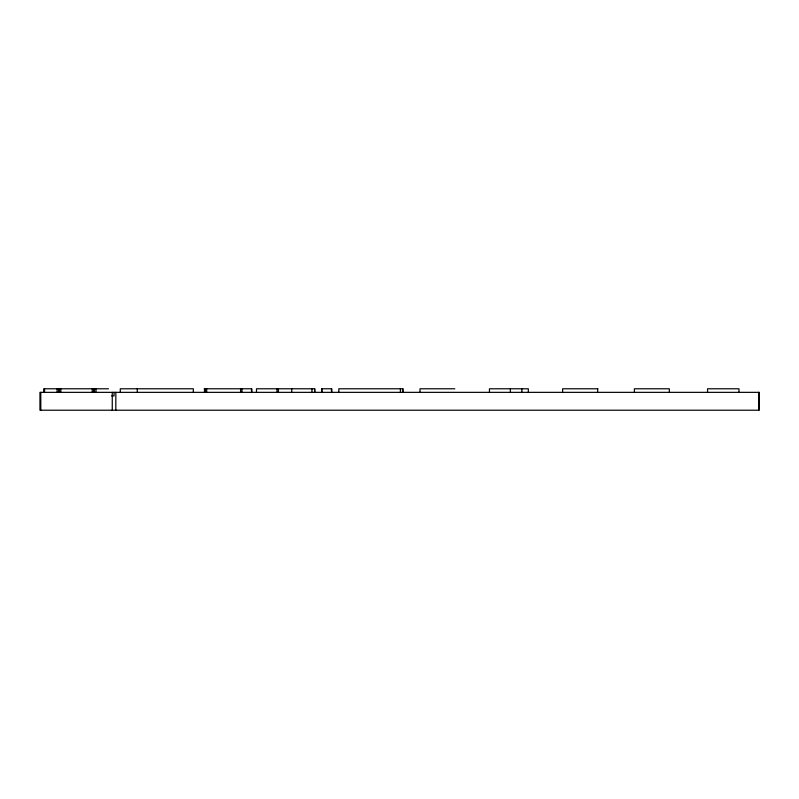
<?xml version="1.0" encoding="UTF-8"?>
<svg xmlns="http://www.w3.org/2000/svg" width="799" height="799" viewBox="0 0 799 799"><rect width="100%" height="100%" fill="white"/><g stroke="black" fill="none" stroke-linecap="round" stroke-linejoin="round"><path stroke-width="1.2" d="M108.494 388.783L43.715 388.783L43.715 392.349M204.214 388.783L251.795 388.783L251.795 392.349M454.841 388.783L419.994 388.783L419.994 392.349M597.912 388.783L562.616 388.783L562.616 392.349M111.66 395.924L114.047 395.924L114.047 392.349M758.92 392.349L758.92 410.217M738.985 392.349L738.985 388.783L707.554 388.783L707.554 392.349M669.332 392.349L669.332 388.783L634.376 388.783L634.376 392.349M597.672 388.783L597.672 392.349M528.319 392.349L528.319 388.783L489.447 388.783L489.447 392.349M521.897 388.783L521.897 392.349M510.371 388.783L510.371 392.349M403.096 392.349L403.096 388.783L338.836 388.783L338.836 392.349M402.556 388.783L402.556 392.349M400.399 388.783L400.399 392.349M331.775 392.349L331.775 388.783L321.637 388.783L321.637 392.349M331.495 388.783L331.495 392.349M321.917 388.783L321.917 392.349M314.826 392.349L314.826 388.783L256.499 388.783L256.499 392.349M314.596 388.783L314.596 392.349M311.98 388.783L311.98 392.349M291.725 388.783L291.725 392.349M278.442 388.783L278.442 392.349M277.003 388.783L277.003 392.349M251.515 388.783L251.515 392.349M241.937 388.783L241.937 392.349M240.579 388.783L240.579 392.349M206.681 388.783L206.681 392.349M205.293 388.783L205.293 392.349M204.484 388.783L204.484 392.349M193.318 392.349L193.318 388.783L120.279 388.783L120.279 392.349M137.288 388.783L137.288 392.349M115.835 392.349L115.835 410.217M112.26 392.349L112.26 410.217M95.96 388.783L95.96 392.349M94.002 388.783L94.002 392.349M93.942 388.783L93.942 392.349M92.245 388.783L92.245 392.349M60.814 388.783L60.814 392.349M59.056 388.783L59.056 392.349M58.876 388.783L58.876 392.349M57.089 388.783L57.089 392.349M44.554 388.783L44.554 392.349M40.789 392.349L40.789 410.217M759.05 392.349L39.95 392.349L39.95 410.217L759.05 410.217L759.01 392.349"/></g></svg>
